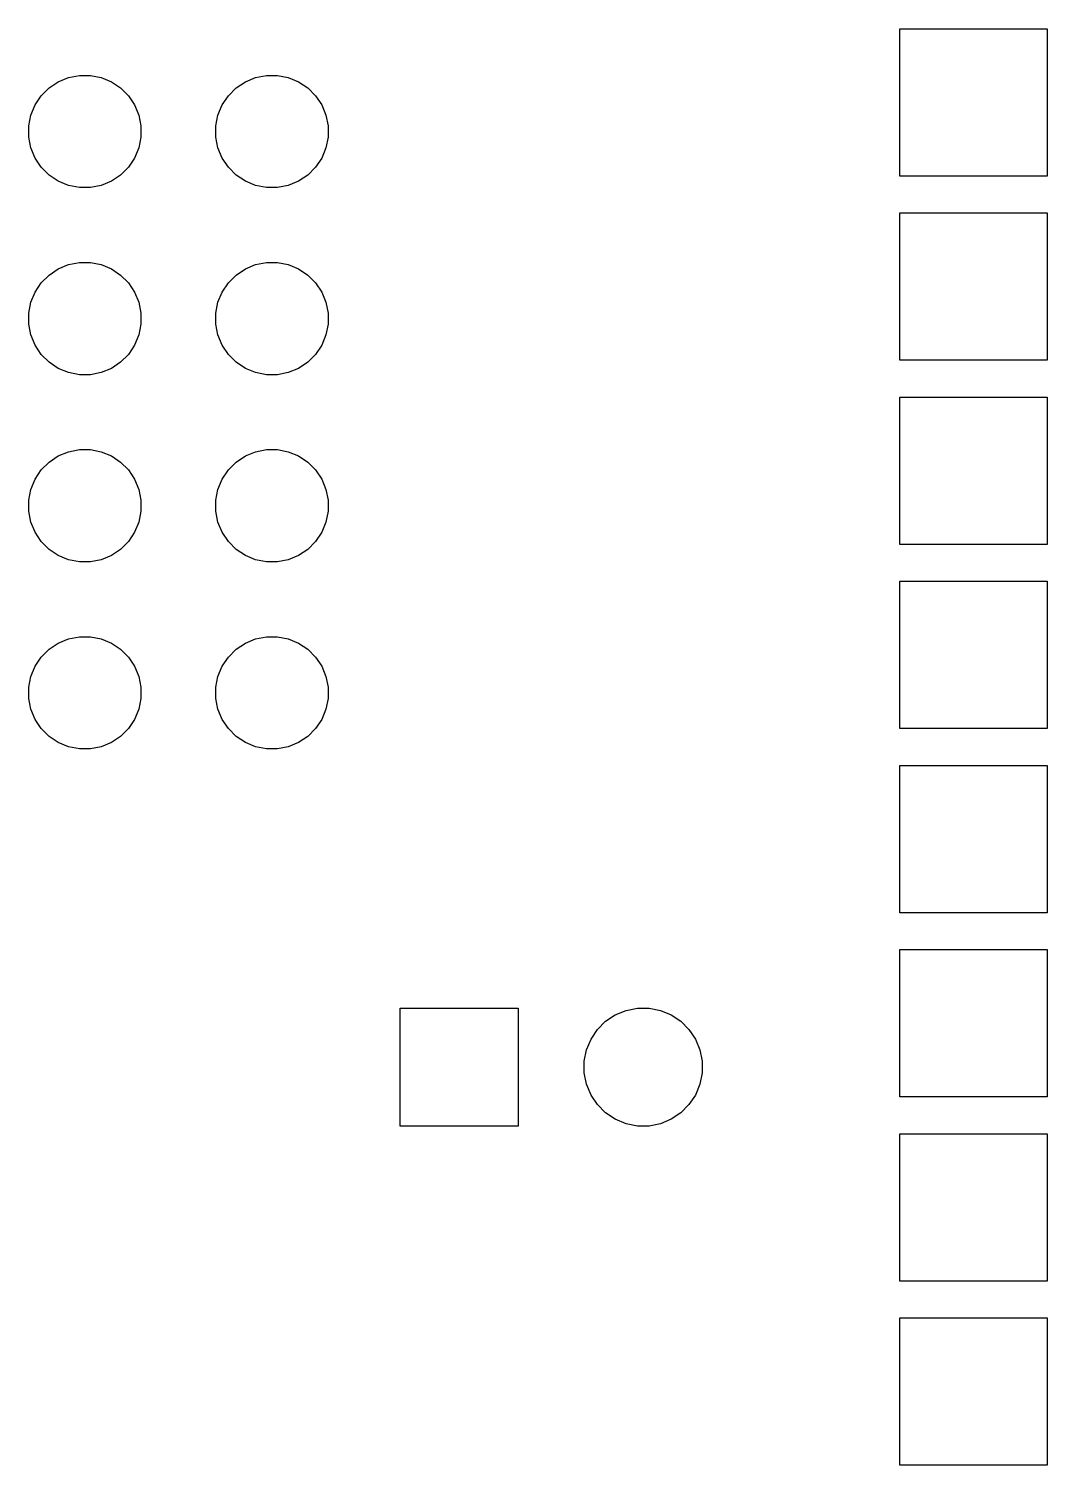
# Model space of a CAD drawing. Extents: x 118.6 to 132.4, y -81.6 to -62.1.
import ezdxf

# ---------------------------------------------------------------- set-up
doc = ezdxf.new("R2010")
doc.units = 0
doc.header["$MEASUREMENT"] = 0
doc.layers.add('BLACK', color=7, linetype='CONTINUOUS')

msp = doc.modelspace()

# ---------------------------------------------------------------- linework, layer by layer
at = {"layer": 'BLACK', "linetype": 'CONTINUOUS'}
for p, q in [((130.445, -64.105), (130.445, -62.105)), ((130.445, -62.105), (132.445, -62.105)), ((132.445, -62.105), (132.445, -64.105)), ((119.019, -62.8247), (119.158, -62.7673)), ((119.158, -62.7673), (119.305, -62.738)), ((119.305, -62.738), (119.455, -62.738)), ((119.455, -62.738), (119.602, -62.7673)), ((119.602, -62.7673), (119.741, -62.8247)), ((121.559, -62.8247), (121.698, -62.7673)), ((121.698, -62.7673), (121.845, -62.738)), ((121.845, -62.738), (121.995, -62.738)), ((121.995, -62.738), (122.142, -62.7673)), ((122.142, -62.7673), (122.281, -62.8247)), ((118.788, -63.0143), (118.894, -62.9081)), ((118.894, -62.9081), (119.019, -62.8247)), ((119.741, -62.8247), (119.866, -62.9081)), ((119.866, -62.9081), (119.972, -63.0143)), ((121.328, -63.0143), (121.434, -62.9081)), ((121.434, -62.9081), (121.559, -62.8247)), ((122.281, -62.8247), (122.406, -62.9081)), ((122.406, -62.9081), (122.512, -63.0143)), ((118.647, -63.2777), (118.705, -63.1391)), ((118.705, -63.1391), (118.788, -63.0143)), ((119.972, -63.0143), (120.055, -63.1391)), ((120.055, -63.1391), (120.113, -63.2777)), ((121.187, -63.2777), (121.245, -63.1391)), ((121.245, -63.1391), (121.328, -63.0143)), ((122.512, -63.0143), (122.595, -63.1391)), ((122.595, -63.1391), (122.653, -63.2777)), ((118.618, -63.4249), (118.647, -63.2777)), ((120.113, -63.2777), (120.142, -63.4249)), ((121.158, -63.4249), (121.187, -63.2777)), ((122.653, -63.2777), (122.682, -63.4249)), ((118.618, -63.575), (118.618, -63.4249)), ((120.142, -63.4249), (120.142, -63.575)), ((121.158, -63.575), (121.158, -63.4249)), ((122.682, -63.4249), (122.682, -63.575)), ((118.647, -63.7223), (118.618, -63.575)), ((118.705, -63.8609), (118.647, -63.7223)), ((120.113, -63.7223), (120.055, -63.8609)), ((120.142, -63.575), (120.113, -63.7223)), ((121.187, -63.7223), (121.158, -63.575)), ((121.245, -63.8609), (121.187, -63.7223)), ((122.653, -63.7223), (122.595, -63.8609)), ((122.682, -63.575), (122.653, -63.7223)), ((118.788, -63.9857), (118.705, -63.8609)), ((120.055, -63.8609), (119.972, -63.9857)), ((121.328, -63.9857), (121.245, -63.8609)), ((122.595, -63.8609), (122.512, -63.9857)), ((118.894, -64.0919), (118.788, -63.9857)), ((119.019, -64.1753), (118.894, -64.0919)), ((119.866, -64.0919), (119.741, -64.1753)), ((119.972, -63.9857), (119.866, -64.0919)), ((121.434, -64.0919), (121.328, -63.9857)), ((121.559, -64.1753), (121.434, -64.0919)), ((122.406, -64.0919), (122.281, -64.1753)), ((122.512, -63.9857), (122.406, -64.0919)), ((132.445, -64.105), (130.445, -64.105)), ((119.158, -64.2327), (119.019, -64.1753)), ((119.305, -64.262), (119.158, -64.2327)), ((119.455, -64.262), (119.305, -64.262)), ((119.602, -64.2327), (119.455, -64.262)), ((119.741, -64.1753), (119.602, -64.2327)), ((121.698, -64.2327), (121.559, -64.1753)), ((121.845, -64.262), (121.698, -64.2327)), ((121.995, -64.262), (121.845, -64.262)), ((122.142, -64.2327), (121.995, -64.262)), ((122.281, -64.1753), (122.142, -64.2327)), ((130.445, -66.605), (130.445, -64.605)), ((130.445, -64.605), (132.445, -64.605)), ((132.445, -64.605), (132.445, -66.605)), ((119.019, -65.3647), (119.158, -65.3073)), ((119.158, -65.3073), (119.305, -65.278)), ((119.305, -65.278), (119.455, -65.278)), ((119.455, -65.278), (119.602, -65.3073)), ((119.602, -65.3073), (119.741, -65.3647)), ((121.559, -65.3647), (121.698, -65.3073)), ((121.698, -65.3073), (121.845, -65.278)), ((121.845, -65.278), (121.995, -65.278)), ((121.995, -65.278), (122.142, -65.3073)), ((122.142, -65.3073), (122.281, -65.3647)), ((118.788, -65.5543), (118.894, -65.4481)), ((118.894, -65.4481), (119.019, -65.3647)), ((119.741, -65.3647), (119.866, -65.4481)), ((119.866, -65.4481), (119.972, -65.5543)), ((121.328, -65.5543), (121.434, -65.4481)), ((121.434, -65.4481), (121.559, -65.3647)), ((122.281, -65.3647), (122.406, -65.4481)), ((122.406, -65.4481), (122.512, -65.5543)), ((118.647, -65.8177), (118.705, -65.6791)), ((118.705, -65.6791), (118.788, -65.5543)), ((119.972, -65.5543), (120.055, -65.6791)), ((120.055, -65.6791), (120.113, -65.8177)), ((121.187, -65.8177), (121.245, -65.6791)), ((121.245, -65.6791), (121.328, -65.5543)), ((122.512, -65.5543), (122.595, -65.6791)), ((122.595, -65.6791), (122.653, -65.8177)), ((118.618, -65.965), (118.647, -65.8177)), ((120.113, -65.8177), (120.142, -65.965)), ((121.158, -65.965), (121.187, -65.8177)), ((122.653, -65.8177), (122.682, -65.965)), ((118.618, -66.115), (118.618, -65.965)), ((120.142, -65.965), (120.142, -66.115)), ((121.158, -66.115), (121.158, -65.965)), ((122.682, -65.965), (122.682, -66.115)), ((118.647, -66.2623), (118.618, -66.115)), ((118.705, -66.4009), (118.647, -66.2623)), ((120.113, -66.2623), (120.055, -66.4009)), ((120.142, -66.115), (120.113, -66.2623)), ((121.187, -66.2623), (121.158, -66.115)), ((121.245, -66.4009), (121.187, -66.2623)), ((122.653, -66.2623), (122.595, -66.4009)), ((122.682, -66.115), (122.653, -66.2623)), ((118.788, -66.5257), (118.705, -66.4009)), ((120.055, -66.4009), (119.972, -66.5257)), ((121.328, -66.5257), (121.245, -66.4009)), ((122.595, -66.4009), (122.512, -66.5257)), ((118.894, -66.6319), (118.788, -66.5257)), ((119.019, -66.7153), (118.894, -66.6319)), ((119.866, -66.6319), (119.741, -66.7153)), ((119.972, -66.5257), (119.866, -66.6319)), ((121.434, -66.6319), (121.328, -66.5257)), ((121.559, -66.7153), (121.434, -66.6319)), ((122.406, -66.6319), (122.281, -66.7153)), ((122.512, -66.5257), (122.406, -66.6319)), ((132.445, -66.605), (130.445, -66.605)), ((119.158, -66.7727), (119.019, -66.7153)), ((119.305, -66.802), (119.158, -66.7727)), ((119.455, -66.802), (119.305, -66.802)), ((119.602, -66.7727), (119.455, -66.802)), ((119.741, -66.7153), (119.602, -66.7727)), ((121.698, -66.7727), (121.559, -66.7153)), ((121.845, -66.802), (121.698, -66.7727)), ((121.995, -66.802), (121.845, -66.802)), ((122.142, -66.7727), (121.995, -66.802)), ((122.281, -66.7153), (122.142, -66.7727)), ((130.445, -69.105), (130.445, -67.105)), ((130.445, -67.105), (132.445, -67.105)), ((132.445, -67.105), (132.445, -69.105)), ((119.019, -67.9047), (119.158, -67.8473)), ((119.158, -67.8473), (119.305, -67.818)), ((119.305, -67.818), (119.455, -67.818)), ((119.455, -67.818), (119.602, -67.8473)), ((119.602, -67.8473), (119.741, -67.9047)), ((121.559, -67.9047), (121.698, -67.8473)), ((121.698, -67.8473), (121.845, -67.818)), ((121.845, -67.818), (121.995, -67.818)), ((121.995, -67.818), (122.142, -67.8473)), ((122.142, -67.8473), (122.281, -67.9047)), ((118.788, -68.0943), (118.894, -67.9881)), ((118.894, -67.9881), (119.019, -67.9047)), ((119.741, -67.9047), (119.866, -67.9881)), ((119.866, -67.9881), (119.972, -68.0943)), ((121.328, -68.0943), (121.434, -67.9881)), ((121.434, -67.9881), (121.559, -67.9047)), ((122.281, -67.9047), (122.406, -67.9881)), ((122.406, -67.9881), (122.512, -68.0943)), ((118.647, -68.3577), (118.705, -68.2191)), ((118.705, -68.2191), (118.788, -68.0943)), ((119.972, -68.0943), (120.055, -68.2191)), ((120.055, -68.2191), (120.113, -68.3577)), ((121.187, -68.3577), (121.245, -68.2191)), ((121.245, -68.2191), (121.328, -68.0943)), ((122.512, -68.0943), (122.595, -68.2191)), ((122.595, -68.2191), (122.653, -68.3577)), ((118.618, -68.5049), (118.647, -68.3577)), ((120.113, -68.3577), (120.142, -68.5049)), ((121.158, -68.5049), (121.187, -68.3577)), ((122.653, -68.3577), (122.682, -68.5049)), ((118.618, -68.6551), (118.618, -68.5049)), ((120.142, -68.5049), (120.142, -68.6551)), ((121.158, -68.6551), (121.158, -68.5049)), ((122.682, -68.5049), (122.682, -68.6551)), ((118.647, -68.8023), (118.618, -68.6551)), ((118.705, -68.9409), (118.647, -68.8023)), ((120.113, -68.8023), (120.055, -68.9409)), ((120.142, -68.6551), (120.113, -68.8023)), ((121.187, -68.8023), (121.158, -68.6551)), ((121.245, -68.9409), (121.187, -68.8023)), ((122.653, -68.8023), (122.595, -68.9409)), ((122.682, -68.6551), (122.653, -68.8023)), ((118.788, -69.0657), (118.705, -68.9409)), ((120.055, -68.9409), (119.972, -69.0657)), ((121.328, -69.0657), (121.245, -68.9409)), ((122.595, -68.9409), (122.512, -69.0657)), ((118.894, -69.1719), (118.788, -69.0657)), ((119.019, -69.2553), (118.894, -69.1719)), ((119.866, -69.1719), (119.741, -69.2553)), ((119.972, -69.0657), (119.866, -69.1719)), ((121.434, -69.1719), (121.328, -69.0657)), ((121.559, -69.2553), (121.434, -69.1719)), ((122.406, -69.1719), (122.281, -69.2553)), ((122.512, -69.0657), (122.406, -69.1719)), ((132.445, -69.105), (130.445, -69.105)), ((119.158, -69.3127), (119.019, -69.2553)), ((119.305, -69.342), (119.158, -69.3127)), ((119.455, -69.342), (119.305, -69.342)), ((119.602, -69.3127), (119.455, -69.342)), ((119.741, -69.2553), (119.602, -69.3127)), ((121.698, -69.3127), (121.559, -69.2553)), ((121.845, -69.342), (121.698, -69.3127)), ((121.995, -69.342), (121.845, -69.342)), ((122.142, -69.3127), (121.995, -69.342)), ((122.281, -69.2553), (122.142, -69.3127)), ((130.445, -71.605), (130.445, -69.605)), ((130.445, -69.605), (132.445, -69.605)), ((132.445, -69.605), (132.445, -71.605)), ((119.019, -70.4447), (119.158, -70.3873)), ((119.158, -70.3873), (119.305, -70.358)), ((119.305, -70.358), (119.455, -70.358)), ((119.455, -70.358), (119.602, -70.3873)), ((119.602, -70.3873), (119.741, -70.4447)), ((121.559, -70.4447), (121.698, -70.3873)), ((121.698, -70.3873), (121.845, -70.358)), ((121.845, -70.358), (121.995, -70.358)), ((121.995, -70.358), (122.142, -70.3873)), ((122.142, -70.3873), (122.281, -70.4447)), ((118.788, -70.6343), (118.894, -70.5281)), ((118.894, -70.5281), (119.019, -70.4447)), ((119.741, -70.4447), (119.866, -70.5281)), ((119.866, -70.5281), (119.972, -70.6343)), ((121.328, -70.6343), (121.434, -70.5281)), ((121.434, -70.5281), (121.559, -70.4447)), ((122.281, -70.4447), (122.406, -70.5281)), ((122.406, -70.5281), (122.512, -70.6343)), ((118.647, -70.8977), (118.705, -70.7591)), ((118.705, -70.7591), (118.788, -70.6343)), ((119.972, -70.6343), (120.055, -70.7591)), ((120.055, -70.7591), (120.113, -70.8977)), ((121.187, -70.8977), (121.245, -70.7591)), ((121.245, -70.7591), (121.328, -70.6343)), ((122.512, -70.6343), (122.595, -70.7591)), ((122.595, -70.7591), (122.653, -70.8977)), ((118.618, -71.045), (118.647, -70.8977)), ((120.113, -70.8977), (120.142, -71.045)), ((121.158, -71.045), (121.187, -70.8977)), ((122.653, -70.8977), (122.682, -71.045)), ((118.618, -71.195), (118.618, -71.045)), ((120.142, -71.045), (120.142, -71.195)), ((121.158, -71.195), (121.158, -71.045)), ((122.682, -71.045), (122.682, -71.195)), ((118.647, -71.3423), (118.618, -71.195)), ((118.705, -71.4809), (118.647, -71.3423)), ((120.113, -71.3423), (120.055, -71.4809)), ((120.142, -71.195), (120.113, -71.3423)), ((121.187, -71.3423), (121.158, -71.195)), ((121.245, -71.4809), (121.187, -71.3423)), ((122.653, -71.3423), (122.595, -71.4809)), ((122.682, -71.195), (122.653, -71.3423)), ((118.788, -71.6057), (118.705, -71.4809)), ((120.055, -71.4809), (119.972, -71.6057)), ((121.328, -71.6057), (121.245, -71.4809)), ((122.595, -71.4809), (122.512, -71.6057)), ((118.894, -71.7119), (118.788, -71.6057)), ((119.019, -71.7953), (118.894, -71.7119)), ((119.866, -71.7119), (119.741, -71.7953)), ((119.972, -71.6057), (119.866, -71.7119)), ((121.434, -71.7119), (121.328, -71.6057)), ((121.559, -71.7953), (121.434, -71.7119)), ((122.406, -71.7119), (122.281, -71.7953)), ((122.512, -71.6057), (122.406, -71.7119)), ((132.445, -71.605), (130.445, -71.605)), ((119.158, -71.8527), (119.019, -71.7953)), ((119.305, -71.882), (119.158, -71.8527)), ((119.455, -71.882), (119.305, -71.882)), ((119.602, -71.8527), (119.455, -71.882)), ((119.741, -71.7953), (119.602, -71.8527)), ((121.698, -71.8527), (121.559, -71.7953)), ((121.845, -71.882), (121.698, -71.8527)), ((121.995, -71.882), (121.845, -71.882)), ((122.142, -71.8527), (121.995, -71.882)), ((122.281, -71.7953), (122.142, -71.8527)), ((130.445, -74.105), (130.445, -72.105)), ((130.445, -72.105), (132.445, -72.105)), ((132.445, -72.105), (132.445, -74.105)), ((132.445, -74.105), (130.445, -74.105)), ((130.445, -76.605), (130.445, -74.605)), ((130.445, -74.605), (132.445, -74.605)), ((132.445, -74.605), (132.445, -76.605)), ((123.66, -77), (123.66, -75.4)), ((123.66, -75.4), (125.26, -75.4)), ((125.26, -75.4), (125.26, -77)), ((126.581, -75.491), (126.727, -75.4307)), ((126.727, -75.4307), (126.881, -75.4)), ((126.881, -75.4), (127.039, -75.4)), ((127.039, -75.4), (127.193, -75.4307)), ((127.193, -75.4307), (127.339, -75.491)), ((126.339, -75.69), (126.45, -75.5786)), ((126.45, -75.5786), (126.581, -75.491)), ((127.339, -75.491), (127.47, -75.5786)), ((127.47, -75.5786), (127.581, -75.69)), ((126.191, -75.9666), (126.251, -75.8211)), ((126.251, -75.8211), (126.339, -75.69)), ((127.581, -75.69), (127.669, -75.8211)), ((127.669, -75.8211), (127.729, -75.9666)), ((126.16, -76.1212), (126.191, -75.9666)), ((127.729, -75.9666), (127.76, -76.1212)), ((126.16, -76.2788), (126.16, -76.1212)), ((127.76, -76.1212), (127.76, -76.2788)), ((126.191, -76.4334), (126.16, -76.2788)), ((126.251, -76.5789), (126.191, -76.4334)), ((127.729, -76.4334), (127.669, -76.5789)), ((127.76, -76.2788), (127.729, -76.4334)), ((126.339, -76.71), (126.251, -76.5789)), ((127.669, -76.5789), (127.581, -76.71)), ((132.445, -76.605), (130.445, -76.605)), ((126.45, -76.8214), (126.339, -76.71)), ((126.581, -76.909), (126.45, -76.8214)), ((127.47, -76.8214), (127.339, -76.909)), ((127.581, -76.71), (127.47, -76.8214)), ((125.26, -77), (123.66, -77)), ((126.727, -76.9693), (126.581, -76.909)), ((126.881, -77), (126.727, -76.9693)), ((127.039, -77), (126.881, -77)), ((127.193, -76.9693), (127.039, -77)), ((127.339, -76.909), (127.193, -76.9693)), ((130.445, -79.105), (130.445, -77.105)), ((130.445, -77.105), (132.445, -77.105)), ((132.445, -77.105), (132.445, -79.105)), ((132.445, -79.105), (130.445, -79.105)), ((130.445, -81.605), (130.445, -79.605)), ((130.445, -79.605), (132.445, -79.605)), ((132.445, -79.605), (132.445, -81.605)), ((132.445, -81.605), (130.445, -81.605))]:
    msp.add_line(p, q, dxfattribs=at)

doc.saveas('drawing.dxf')
